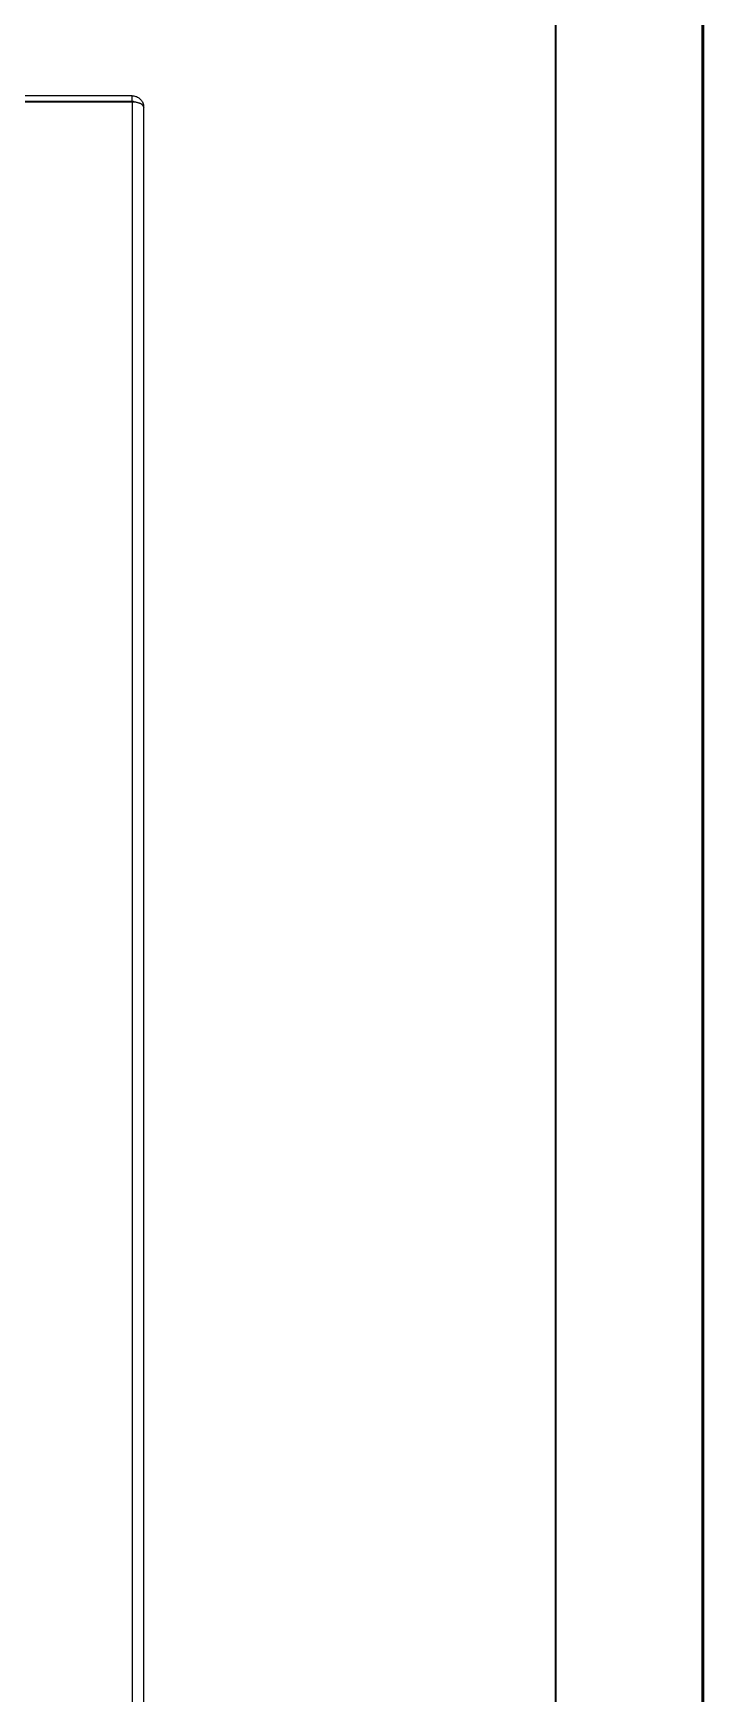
# Model space of a CAD drawing. Header units: millimetres. Extents: x 0 to 279, y 0 to 216.
# Drawn here: x 250.5 to 279.4, y 71.6 to 143.1 of the extents above; entities that cross this region are included whole.
import ezdxf

# ---------------------------------------------------------------- set-up
doc = ezdxf.new("R2010")
doc.units = ezdxf.units.MM
doc.layers.add('PAGE_BORDER', color=7, linetype='Continuous')

msp = doc.modelspace()

# ---------------------------------------------------------------- linework, layer by layer
at = {"color": 7, "linetype": 'Continuous', "lineweight": 50}
msp.add_line((279.4, 0), (279.4, 215.9), dxfattribs=at)
at = {"color": 7, "linetype": 'Continuous', "lineweight": 25}
for p, q in [((254.815, 140.438), (205.224, 140.438)), ((254.815, 140.205), (254.815, 140.438)), ((205.224, 140.205), (254.815, 140.205)), ((254.815, 140.169), (205.224, 140.169)), ((254.815, 140.169), (254.815, 39.108)), ((255.308, 39.331), (255.308, 139.946))]:
    msp.add_line(p, q, dxfattribs=at)
for points, knots in [([(254.815, 140.438), (254.84, 140.437), (254.917, 140.434), (255.04, 140.392), (255.166, 140.303), (255.261, 140.174), (255.303, 140.048), (255.307, 139.969), (255.308, 139.946)], [0, 0, 0, 0, 0.093806, 0.28309, 0.474612, 0.679897, 0.903334, 1, 1, 1, 1]), ([(254.815, 140.205), (254.827, 140.204), (254.862, 140.203), (254.914, 140.188), (254.946, 140.168), (254.96, 140.158)], [0, 0, 0, 0, 0.2206056, 0.6493454, 1, 1, 1, 1]), ([(255.308, 139.946), (255.308, 139.949), (255.307, 139.96), (255.303, 139.978), (255.294, 140), (255.282, 140.018), (255.27, 140.032), (255.257, 140.045), (255.239, 140.06), (255.214, 140.077), (255.189, 140.091), (255.16, 140.105), (255.125, 140.12), (255.076, 140.136), (255.024, 140.148), (254.971, 140.158), (254.917, 140.164), (254.865, 140.168), (254.831, 140.169), (254.815, 140.169)], [0, 0, 0, 0, 0.032567, 0.097984, 0.163917, 0.230378, 0.26378, 0.293927, 0.35447, 0.415477, 0.476966, 0.507868, 0.583223, 0.659269, 0.736065, 0.80433, 0.873204, 0.942724, 1, 1, 1, 1])]:
    msp.add_open_spline(points, degree=3, knots=knots, dxfattribs=at)
at = {"layer": 'PAGE_BORDER', "lineweight": 35}
msp.add_line((273.05, 209.55), (273.05, 6.35), dxfattribs=at)

doc.saveas('drawing.dxf')
